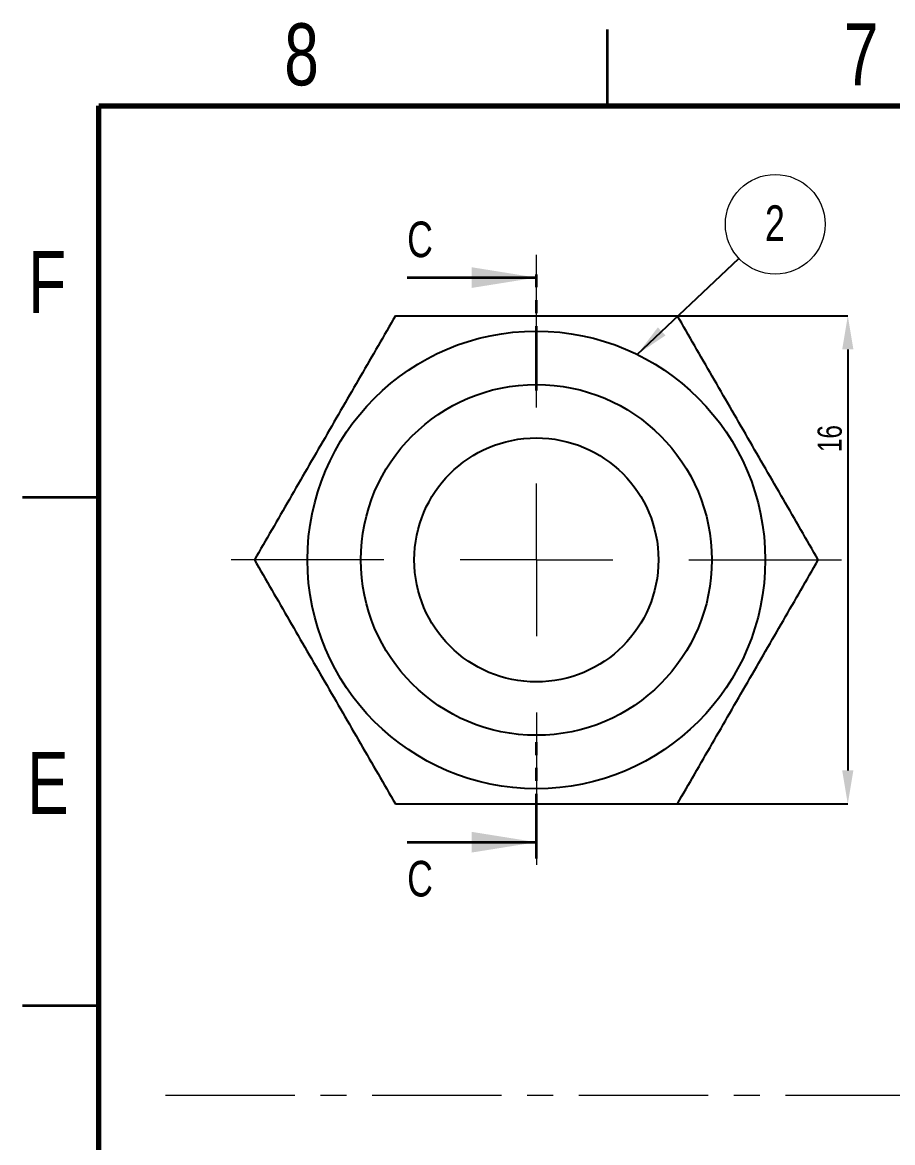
# Model space of a CAD drawing. Header units: millimetres. Extents: x 1113 to 2233, y 538 to 831.
# Drawn here: x 1112.9 to 1198.4, y 721.2 to 831.3 of the extents above; entities that cross this region are included whole.
import ezdxf

# ---------------------------------------------------------------- set-up
doc = ezdxf.new("R2010")
doc.units = ezdxf.units.MM
doc.linetypes.add('CENTERX2', pattern=[20.32, 12.7, -2.54, 2.54, -2.54])
doc.linetypes.add('PHANTOM', pattern=[12.7, 6.35, -1.27, 1.27, -1.27, 1.27, -1.27])
doc.styles.add('SLDTEXTSTYLE0', font='TXT', dxfattribs={"width": 0.75})
doc.styles.get("Standard").update_dxf_attribs({"font": 'arial.ttf'})
doc.dimstyles.new('SLDDIMSTYLE0', dxfattribs={"dimtxt": 2.38125, "dimasz": 3.302, "dimexe": 0, "dimexo": 0.0625, "dimgap": 0.595312, "dimtad": 1, "dimdec": 6, "dimlfac": 0.333333, "dimrnd": 1e-09, "dimzin": 12, "dimdsep": 46, "dimtxsty": 'SLDTEXTSTYLE0', "dimsah": 1, "dimcen": 0.09, "dimadec": 0, "dimazin": 3, "dimtfac": 1, "dimtdec": 1, "dimtofl": 0, "dimtmove": 0, "dimatfit": 3, "dimfxl": 1, "dimfrac": 2, "dimtolj": 1, "dimtzin": 12, "dimarcsym": 0})
doc.dimstyles.new('SLDDIMSTYLE2', dxfattribs={"dimtxt": 0.18, "dimasz": 3.302, "dimexe": 0, "dimexo": 0.0625, "dimgap": 0, "dimtad": 0, "dimtih": 1, "dimtoh": 1, "dimdec": 0, "dimrnd": 1e-09, "dimzin": 0, "dimdsep": 46, "dimtxsty": 'Standard', "dimsah": 1, "dimcen": 0.09, "dimadec": 0, "dimazin": 0, "dimtfac": 3.302, "dimtdec": 0, "dimtofl": 0, "dimtmove": 0, "dimatfit": 3, "dimfxl": 1, "dimfrac": 2, "dimtolj": 1, "dimtzin": 0, "dimarcsym": 0})

# ---------------------------------------------------------------- blocks, each defined once
blk = doc.blocks.new('*D64')
at = {"color": 0, "linetype": 'Continuous', "lineweight": -2, "transparency": 16777216}
for p, q in [((1177.31, 802.45), (1194, 802.45)), ((1194, 799.15), (1194, 757.75)), ((1177.31, 754.45), (1194, 754.45))]:
    blk.add_line(p, q, dxfattribs=at)
at = {"color": 0, "linetype": 'Continuous', "transparency": 16777216}
for points in [[(1193.45, 799.15), (1194.55, 799.15), (1194, 802.45)], [(1193.45, 757.75), (1194.55, 757.75), (1194, 754.45)]]:
    blk.add_solid(points, dxfattribs=at)
at = {"layer": 'Defpoints', "color": 0, "linetype": 'Continuous', "transparency": 16777216}
for p in [(1177.25, 802.45), (1177.25, 754.45), (1194, 754.45)]:
    blk.add_point(p, dxfattribs=at)
at = {"color": 0, "linetype": 'Continuous', "lineweight": 18, "transparency": 16777216, "insert": (1191.03, 790.38), "char_height": 2.381, "attachment_point": 2, "rotation": 90, "style": 'SLDTEXTSTYLE0'}
blk.add_mtext('\\A1;16', dxfattribs=at)
blk = doc.blocks.new('SW_NOTE_15')
at = {"color": 0, "linetype": 'Continuous', "lineweight": 0}
blk.add_circle((3.56, 3.36), 4.9, dxfattribs=at)
at = {"color": 0, "linetype": 'Continuous', "lineweight": 0, "insert": (3.53, 5.22), "char_height": 3.5, "attachment_point": 2, "style": 'SLDTEXTSTYLE0'}
blk.add_mtext('2', dxfattribs=at)
blk = doc.blocks.new('SW_CENTERMARKSYMBOL_0')
at = {"color": 0, "linetype": 'Continuous', "lineweight": 0}
for p, q in [((0, 15), (0, 30)), ((0, 0), (0, 7.5)), ((-15, 0), (-30, 0)), ((0, 0), (-7.5, 0)), ((0, 0), (0, -7.5)), ((0, 0), (7.5, 0)), ((15, 0), (30, 0)), ((0, -15), (0, -30))]:
    blk.add_line(p, q, dxfattribs=at)

msp = doc.modelspace()

# ---------------------------------------------------------------- linework, layer by layer
at = {"color": 7, "linetype": 'Continuous', "lineweight": 35}
for p, q in [((1170.3704686, 823.0966835), (1170.3704686, 830.5966835)), ((1150.6890623, 806.2088795), (1163.3890623, 806.2088795)), ((1120.3704686, 784.5966835), (1112.8704686, 784.5966835)), ((1150.6890623, 750.6888795), (1163.3890623, 750.6888795)), ((1120.3704686, 734.5966835), (1112.8704686, 734.5966835))]:
    msp.add_line(p, q, dxfattribs=at)
at = {"color": 7, "linetype": 'Continuous', "lineweight": 70}
for p, q in [((1120.3704686, 546.0966835), (1120.3704686, 823.0966835)), ((1120.3704686, 823.0966835), (1520.3704686, 823.0966835))]:
    msp.add_line(p, q, dxfattribs=at)
at = {"color": 7, "linetype": 'PHANTOM', "lineweight": 35}
for p, q in [((1163.3890623, 795.0963795), (1163.3890623, 807.7963795)), ((1163.3890623, 749.1013795), (1163.3890623, 761.8077295))]:
    msp.add_line(p, q, dxfattribs=at)
at = {"color": 7, "linetype": 'CENTERX2', "lineweight": 18}
msp.add_line((1126.9320858, 725.7999018), (1366.0642616, 725.7999018), dxfattribs=at)
at = {"color": 7, "linetype": 'Continuous', "lineweight": 25}
for radius in [22.5, 17.25, 12]:
    msp.add_circle((1163.3890623, 778.4488795), radius, dxfattribs=at)
for points, knots in [([(1149.5326559, 802.4488795), (1148.3986068, 800.4846488), (1147.2571784, 798.5076369), (1144.953178, 794.5169911), (1143.7904497, 792.5030867), (1142.0270171, 789.4487318), (1141.4372667, 788.4272541), (1140.2688903, 786.4035669), (1139.688117, 785.397638), (1137.9548487, 782.3955292), (1136.8113762, 780.4149767), (1135.6762494, 778.4488795)], [0, 0, 0, 0, 0.25, 0.25, 0.5, 0.5, 0.625, 0.625, 0.75, 0.75, 1, 1, 1, 1]), ([(1149.5326559, 802.4488795), (1151.7936868, 802.4488795), (1154.1036741, 802.4488795), (1158.733399, 802.4488795), (1161.0596365, 802.4488795), (1165.7386365, 802.4488795), (1168.1060195, 802.4488795), (1172.7296688, 802.4488795), (1175.0010886, 802.4488795), (1177.2454688, 802.4488795)], [0, 0, 0, 0, 0.25, 0.25, 0.5, 0.5, 0.75, 0.75, 1, 1, 1, 1]), ([(1191.1018753, 778.4488795), (1189.9678261, 780.4131102), (1188.8263978, 782.3901221), (1186.5223974, 786.3807679), (1185.3596691, 788.3946723), (1183.5962365, 791.4490272), (1183.0064861, 792.4705049), (1181.8381097, 794.4941921), (1181.2573364, 795.500121), (1179.5240681, 798.5022298), (1178.3805956, 800.4827823), (1177.2454688, 802.4488795)], [0, 0, 0, 0, 0.25, 0.25, 0.5, 0.5, 0.625, 0.625, 0.75, 0.75, 1, 1, 1, 1]), ([(1135.6762494, 778.4488795), (1136.8102985, 776.4846488), (1137.9517269, 774.5076369), (1140.2557273, 770.5169911), (1141.4184556, 768.5030867), (1143.1818882, 765.4487318), (1143.7716386, 764.4272541), (1144.940015, 762.4035669), (1145.5207883, 761.397638), (1147.2540566, 758.3955292), (1148.3975291, 756.4149767), (1149.5326559, 754.4488795)], [0, 0, 0, 0, 0.25, 0.25, 0.5, 0.5, 0.625, 0.625, 0.75, 0.75, 1, 1, 1, 1]), ([(1177.2454688, 754.4488795), (1178.3795179, 756.4131102), (1179.5209463, 758.3901221), (1181.8249467, 762.3807679), (1182.9876749, 764.3946723), (1184.7511076, 767.4490272), (1185.340858, 768.4705049), (1186.5092344, 770.4941921), (1187.0900077, 771.500121), (1188.823276, 774.5022298), (1189.9667485, 776.4827823), (1191.1018753, 778.4488795)], [0, 0, 0, 0, 0.25, 0.25, 0.5, 0.5, 0.625, 0.625, 0.75, 0.75, 1, 1, 1, 1]), ([(1149.5326559, 754.4488795), (1151.7936868, 754.4488795), (1154.1036741, 754.4488795), (1158.733399, 754.4488795), (1161.0596365, 754.4488795), (1165.7386365, 754.4488795), (1168.1060195, 754.4488795), (1172.7296688, 754.4488795), (1175.0010886, 754.4488795), (1177.2454688, 754.4488795)], [0, 0, 0, 0, 0.25, 0.25, 0.5, 0.5, 0.75, 0.75, 1, 1, 1, 1])]:
    msp.add_open_spline(points, degree=3, knots=knots, dxfattribs=at)
at = {"color": 7, "linetype": 'Continuous', "lineweight": 35}
for points in [[(1163.3890623, 806.2088795), (1157.0390623, 807.2248795), (1157.0390623, 805.1928795)], [(1163.3890623, 750.6888795), (1157.0390623, 751.7048795), (1157.0390623, 749.6728795)]]:
    msp.add_solid(points, dxfattribs=at)

# ---------------------------------------------------------------- block references
at = {"color": 7, "linetype": 'Continuous', "lineweight": 0}
for name, p in [('SW_NOTE_15', (1183.3063236, 808.092691)), ('SW_CENTERMARKSYMBOL_0', (1163.3890623, 778.4488795))]:
    msp.add_blockref(name, p, dxfattribs=at)

# ---------------------------------------------------------------- texts
at = {"color": 7, "linetype": 'Continuous', "lineweight": 0, "char_height": 6.096, "attachment_point": 2, "style": 'SLDTEXTSTYLE0'}
for s, insert in [('8', (1140.3090853, 831.2103739)), ('7', (1195.3090853, 831.2103739)), ('F', (1115.3069687, 808.8223739)), ('E', (1115.3810519, 759.5723739))]:
    msp.add_mtext(s, dxfattribs=dict(at, insert=insert))
at = {"color": 7, "linetype": 'Continuous', "char_height": 3.5, "attachment_point": 1, "style": 'SLDTEXTSTYLE0'}
for insert in [(1150.6890623, 811.7196857), (1150.6890623, 748.853781)]:
    msp.add_mtext('C', dxfattribs=dict(at, insert=insert))

# ---------------------------------------------------------------- dimensions: what is measured, and where the dimension line sits
at = {"color": 7, "linetype": 'Continuous', "lineweight": 18}
dim = msp.add_linear_dim(base=(1194.0041202, 754.4488795), p1=(1177.2454688, 802.4488795), p2=(1177.2454688, 754.4488795), angle=90, dimstyle='SLDDIMSTYLE0', dxfattribs=at)
dim.commit()
dim.dimension.update_dxf_attribs({"geometry": '*D64', "text_midpoint": (1194.0041202, 790.378679), "dimtype": 160})

# ---------------------------------------------------------------- leaders
at = {"color": 7, "linetype": 'Continuous', "lineweight": 0}
msp.add_leader([(1173.3016626, 798.6476506), (1183.3063236, 808.092691)], dimstyle='SLDDIMSTYLE2', dxfattribs=at)

doc.saveas('drawing.dxf')
